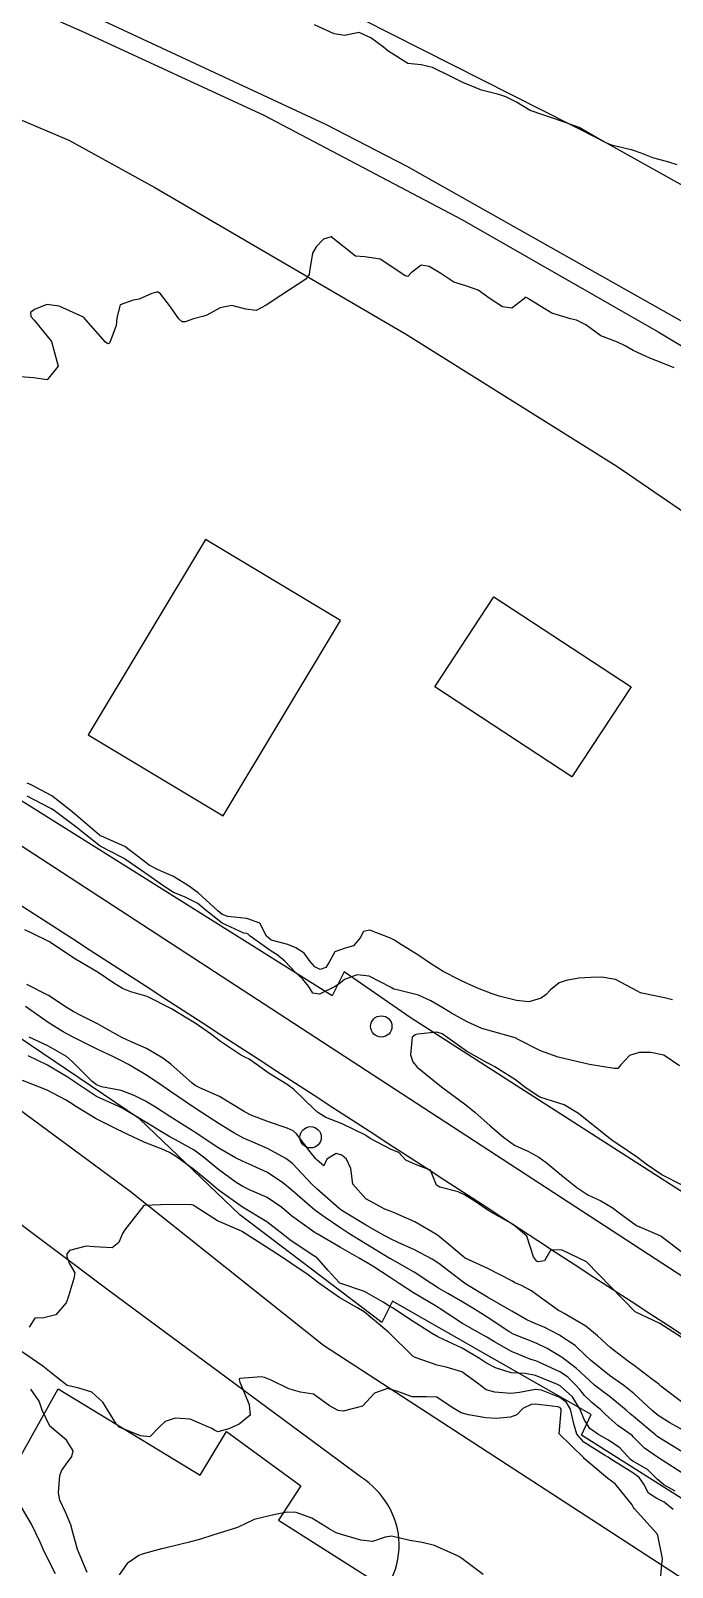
# Model space of a CAD drawing. Header units: metres. Extents: x 286371 to 293043, y 7462578 to 7466404.
# Drawn here: x 286510.7 to 286562.8, y 7466060.6 to 7466185.3 of the extents above; entities that cross this region are included whole.
import ezdxf

# ---------------------------------------------------------------- set-up
doc = ezdxf.new("R2010")
doc.units = ezdxf.units.M
doc.header["$MEASUREMENT"] = 0
for name, color, linetype in [('Curvas de Nivel 1m', 11, 'Continuous'), ('Curvas de Nivel 5m', 15, 'Continuous'), ('Divisas', 45, 'Continuous'), ('Edificações', 30, 'Continuous'), ('Linha Férrea', 20, 'Continuous'), ('Postes', 20, 'Continuous'), ('Vias primárias', 230, 'Continuous')]:
    doc.layers.add(name, color=color, linetype=linetype)

msp = doc.modelspace()

# ---------------------------------------------------------------- linework, layer by layer
at = {"layer": 'Curvas de Nivel 1m', "flags": 128}
for points, elevation in [([(286562.91, 7466157.91), (286561.9, 7466158.31), (286560.92, 7466158.69), (286559.57, 7466159.33), (286558.94, 7466159.69), (286558.31, 7466159.99), (286556.95, 7466160.5), (286555.73, 7466161.39), (286554.97, 7466161.78), (286554.5, 7466161.89), (286552.98, 7466162.35), (286551.15, 7466163.46), (286551, 7466163.57), (286550.82, 7466163.64), (286550.67, 7466163.47), (286549.73, 7466162.74), (286548.98, 7466162.85), (286547.97, 7466163.51), (286547, 7466164.21), (286545.99, 7466164.56), (286545.01, 7466164.85), (286543.97, 7466165.57), (286543.03, 7466166.14), (286542.38, 7466166.24), (286541.55, 7466165.61), (286541.3, 7466165.33), (286541.02, 7466165.4), (286540.71, 7466165.62), (286539.04, 7466166.73), (286537.79, 7466166.92), (286537.04, 7466166.97), (286536.11, 7466167.69), (286535.07, 7466168.53), (286534.44, 7466168.34), (286533.84, 7466167.72), (286533.56, 7466167.22), (286533.31, 7466165.73), (286533.27, 7466165.48), (286533.01, 7466165.1), (286530.99, 7466163.77), (286529.78, 7466162.99), (286528.98, 7466162.55), (286528.14, 7466162.66), (286526.99, 7466162.97), (286526.06, 7466162.77), (286524.97, 7466162.19), (286524.74, 7466162.1), (286523.88, 7466161.88), (286523.21, 7466161.65), (286522.97, 7466161.64), (286522.71, 7466161.9), (286522.03, 7466162.87), (286521.22, 7466163.92), (286521.01, 7466164.06), (286520.88, 7466164.05), (286520.52, 7466163.93), (286519.47, 7466163.48), (286519, 7466163.39), (286517.95, 7466163.01), (286517.67, 7466161.97), (286517.6, 7466161.34), (286517.09, 7466159.98), (286517.03, 7466159.89), (286516.94, 7466159.86), (286516.74, 7466159.99), (286514.97, 7466162.01), (286512.99, 7466162.92), (286511.99, 7466163.06), (286510.98, 7466162.64), (286510.67, 7466162.39), (286510.68, 7466162.08), (286510.97, 7466161.77), (286512.36, 7466160.05), (286512.91, 7466158.04), (286512.01, 7466156.95), (286510.9, 7466157.1), (286509.81, 7466157.18)], 699), ([(286562.78, 7466106.63), (286562.13, 7466106.79), (286560.27, 7466107.18), (286560.13, 7466107.22), (286559.93, 7466107.33), (286558.15, 7466108.27), (286557.04, 7466108.48), (286556.15, 7466108.44), (286555.17, 7466108.38), (286554.15, 7466108.21), (286553.57, 7466108), (286552.87, 7466107.43), (286552.51, 7466107.06), (286552.12, 7466106.76), (286551.11, 7466106.47), (286550.12, 7466106.58), (286548.71, 7466106.92), (286548.14, 7466107.11), (286547.08, 7466107.52), (286546.15, 7466107.94), (286545.42, 7466108.28), (286544.16, 7466108.94), (286543.13, 7466109.58), (286542.18, 7466110.23), (286540.57, 7466111.24), (286540.2, 7466111.46), (286539.89, 7466111.63), (286538.21, 7466112.28), (286537.69, 7466112.18), (286537.43, 7466111.67), (286536.87, 7466111), (286536.19, 7466110.82), (286535.36, 7466110.52), (286534.9, 7466109.7), (286534.62, 7466109.26), (286534.16, 7466109.09), (286533.75, 7466109.3), (286533.37, 7466109.73), (286532.87, 7466110.43), (286532.19, 7466110.86), (286531.55, 7466111.11), (286530.2, 7466111.48), (286529.82, 7466111.79), (286529.27, 7466112.85), (286528.23, 7466113.24), (286526.68, 7466113.38), (286526.23, 7466113.56), (286525.87, 7466113.85), (286524.26, 7466115.3), (286523.48, 7466115.89), (286522.28, 7466116.64), (286521.03, 7466117.18), (286520.29, 7466117.57), (286519.8, 7466117.94), (286518.31, 7466119.07), (286516.41, 7466119.9), (286516.32, 7466119.94), (286516.26, 7466120), (286514.36, 7466121.61), (286513.87, 7466122.03), (286512.38, 7466123.18), (286510.7, 7466124.08), (286510.4, 7466124.21)], 698), ([(286563.34, 7466101.28), (286562.06, 7466102.13), (286561.01, 7466102.36), (286560.06, 7466102.35), (286559.28, 7466102.11), (286558.58, 7466101.35), (286558.32, 7466101.07), (286558.04, 7466101.05), (286556.04, 7466101.38), (286554.05, 7466101.85), (286553.49, 7466101.99), (286552.06, 7466102.48), (286550.13, 7466103.47), (286550.07, 7466103.51), (286550.01, 7466103.54), (286548.08, 7466104.08), (286547.3, 7466104.31), (286546.1, 7466104.85), (286544.84, 7466105.55), (286544.12, 7466105.98), (286543.16, 7466106.55), (286542.14, 7466107.02), (286540.3, 7466107.47), (286540.14, 7466107.5), (286539.93, 7466107.63), (286538.16, 7466108.54), (286537.17, 7466108.66), (286536.15, 7466108.28), (286535.82, 7466108.01), (286535.4, 7466107.7), (286534.13, 7466107.1), (286533.58, 7466107.17), (286533.23, 7466107.73), (286532.75, 7466108.34), (286532.16, 7466108.86), (286531.3, 7466109.77), (286530.69, 7466110.29), (286530.19, 7466110.58), (286528.49, 7466111.81), (286528.34, 7466111.95), (286528.21, 7466112), (286527.98, 7466112.04), (286526.22, 7466112.85), (286524.94, 7466113.86), (286524.24, 7466114.44), (286523.15, 7466114.99), (286522.26, 7466115.35), (286521.39, 7466115.92), (286520.28, 7466116.69), (286518.46, 7466117.96), (286518.3, 7466118.07), (286518.09, 7466118.18), (286516.31, 7466119.1), (286515.14, 7466120.01), (286514.34, 7466120.68), (286512.49, 7466122.05), (286512.37, 7466122.14), (286512.21, 7466122.21), (286510.38, 7466123.15)], 697), ([(286563.47, 7466079.27), (286561.73, 7466080.38), (286559.74, 7466081.32), (286557.77, 7466083.35), (286555.8, 7466085.38), (286553.82, 7466086.31), (286552.9, 7466086.34), (286552.37, 7466085.44), (286551.88, 7466085.37), (286551.8, 7466085.4), (286551.77, 7466085.41), (286551.73, 7466085.45), (286551.48, 7466085.78), (286550.94, 7466087.46), (286549.85, 7466088.39), (286547.86, 7466089.5), (286546.68, 7466090.33), (286545.88, 7466090.8), (286545.38, 7466091.04), (286543.89, 7466091.42), (286543.61, 7466091.58), (286543.13, 7466092.8), (286541.92, 7466093.28), (286541.12, 7466093.62), (286540.55, 7466094.23), (286539.94, 7466094.49), (286538.23, 7466095.38), (286537.95, 7466095.56), (286537.8, 7466095.67), (286535.97, 7466096.56), (286534.62, 7466097.08), (286533.99, 7466097.48), (286533.71, 7466097.73), (286532.02, 7466099.37), (286531.5, 7466099.76), (286530.04, 7466100.64), (286528.4, 7466101.81), (286528.06, 7466101.99), (286527.7, 7466102.18), (286526.08, 7466103.25), (286525.27, 7466103.86), (286524.1, 7466104.69), (286522.11, 7466105.9), (286520.13, 7466106.9), (286518.8, 7466107.29), (286518.14, 7466107.55), (286517.42, 7466107.98), (286516.16, 7466108.86), (286514.17, 7466110.02), (286512.19, 7466111.35), (286510.72, 7466112.08), (286510.21, 7466112.3)], 696), ([(286563.59, 7466071.75), (286562.56, 7466072.32), (286561.61, 7466072.9), (286561.11, 7466073.3), (286559.63, 7466074.69), (286558.81, 7466075.34), (286557.66, 7466076.15), (286556.11, 7466077.38), (286555.69, 7466077.8), (286554.88, 7466078.58), (286553.71, 7466079.35), (286553.67, 7466079.37), (286553.59, 7466079.42), (286552.35, 7466080.07), (286551.73, 7466080.32), (286550.94, 7466080.67), (286549.74, 7466081.36), (286549.53, 7466081.49), (286547.76, 7466082.5), (286546.04, 7466083.54), (286545.78, 7466083.73), (286545.07, 7466084.27), (286543.8, 7466085.23), (286543.25, 7466085.58), (286541.82, 7466086.34), (286540.5, 7466086.95), (286539.83, 7466087.27), (286539.13, 7466087.65), (286537.84, 7466088.37), (286536.14, 7466089.41), (286535.86, 7466089.59), (286535.72, 7466089.7), (286533.89, 7466091.29), (286533.43, 7466091.73), (286531.92, 7466093.34), (286531.39, 7466093.76), (286529.94, 7466094.55), (286528.64, 7466095.12), (286527.96, 7466095.4), (286527.16, 7466095.83), (286525.98, 7466096.58), (286524.05, 7466097.82), (286523.99, 7466097.86), (286523.96, 7466097.87), (286522.01, 7466099.19), (286520.96, 7466099.92), (286520.03, 7466100.54), (286518.62, 7466101.38), (286518.05, 7466101.69), (286517.46, 7466101.97), (286516.06, 7466102.62), (286514.87, 7466103.21), (286514.08, 7466103.62), (286513.32, 7466104.04), (286512.1, 7466104.79), (286510.26, 7466106.08)], 694), ([(286563.6, 7466091.57), (286561.91, 7466092.42), (286560.62, 7466093.31), (286559.93, 7466093.85), (286558.42, 7466094.87), (286557.95, 7466095.17), (286557.7, 7466095.36), (286555.97, 7466096.74), (286555.13, 7466097.4), (286553.99, 7466098.1), (286553.02, 7466098.41), (286552, 7466098.72), (286550.88, 7466099.46), (286550.02, 7466100.14), (286548.34, 7466101.2), (286548.04, 7466101.35), (286547.72, 7466101.51), (286546.06, 7466102.47), (286544.54, 7466103.56), (286544.08, 7466103.86), (286543.64, 7466104.01), (286542.09, 7466103.85), (286541.89, 7466103.79), (286541.65, 7466103.6), (286541.5, 7466102.16), (286541.69, 7466101.6), (286542.04, 7466101.18), (286544.01, 7466099.56), (286545.99, 7466098.11), (286546.72, 7466097.52), (286547.97, 7466096.42), (286549.05, 7466095.49), (286549.94, 7466094.85), (286551.04, 7466094.35), (286551.93, 7466093.87), (286552.51, 7466093.44), (286553.91, 7466092.28), (286555.01, 7466091.4), (286555.89, 7466090.81), (286556.94, 7466090.31), (286557.87, 7466089.78), (286558.44, 7466089.35), (286559.85, 7466088.33), (286561.54, 7466087.6), (286561.84, 7466087.46), (286562.07, 7466087.29), (286563.81, 7466085.96)], 696), ([(286563.56, 7466069.96), (286561.88, 7466070.98), (286561.58, 7466071.16), (286561.5, 7466071.22), (286561.41, 7466071.3), (286559.61, 7466072.82), (286559.33, 7466073.05), (286559, 7466073.33), (286557.63, 7466074.46), (286557.12, 7466074.85), (286556.45, 7466075.37), (286555.66, 7466076.09), (286554.99, 7466076.71), (286554.05, 7466077.42), (286553.84, 7466077.57), (286553.69, 7466077.68), (286552.59, 7466078.33), (286551.7, 7466078.76), (286549.92, 7466079.48), (286549.77, 7466079.54), (286549.72, 7466079.58), (286549.49, 7466079.72), (286547.73, 7466080.87), (286546.69, 7466081.53), (286545.75, 7466082.1), (286544.53, 7466082.8), (286543.77, 7466083.24), (286543.23, 7466083.58), (286541.79, 7466084.53), (286539.84, 7466085.63), (286539.8, 7466085.65), (286539.76, 7466085.68), (286537.82, 7466086.87), (286536.49, 7466087.68), (286535.84, 7466088.1), (286534.59, 7466088.98), (286533.86, 7466089.49), (286533.55, 7466089.73), (286531.89, 7466091.16), (286531.15, 7466091.77), (286529.91, 7466092.62), (286528.42, 7466093.31), (286527.93, 7466093.51), (286527.3, 7466093.82), (286525.95, 7466094.6), (286524.02, 7466095.87), (286523.96, 7466095.91), (286523.87, 7466095.97), (286521.98, 7466097.16), (286520.81, 7466097.92), (286520, 7466098.41), (286519.07, 7466098.88), (286518.01, 7466099.27), (286516.42, 7466099.58), (286516.02, 7466099.73), (286515.66, 7466100), (286514.05, 7466101.63), (286513.57, 7466102.03), (286512.07, 7466102.91), (286510.56, 7466103.59)], 693), ([(286563.54, 7466068.24), (286561.92, 7466069.29), (286561.56, 7466069.52), (286560.51, 7466070.26), (286559.58, 7466071.18), (286559.51, 7466071.25), (286559.41, 7466071.33), (286558.34, 7466072.1), (286557.6, 7466072.74), (286557.29, 7466073.04), (286556.94, 7466073.37), (286556.21, 7466073.97), (286555.63, 7466074.53), (286555.25, 7466075), (286554.9, 7466075.4), (286554.27, 7466076.02), (286553.67, 7466076.42), (286551.88, 7466077.26), (286551.68, 7466077.33), (286551.26, 7466077.46), (286549.69, 7466078.1), (286548.32, 7466078.89), (286547.71, 7466079.26), (286547.21, 7466079.52), (286545.73, 7466080.36), (286543.9, 7466081.57), (286543.75, 7466081.67), (286543.52, 7466081.8), (286541.76, 7466082.85), (286540.58, 7466083.62), (286539.78, 7466084.15), (286538.44, 7466085.01), (286537.8, 7466085.41), (286537.34, 7466085.67), (286535.82, 7466086.53), (286533.92, 7466087.64), (286533.83, 7466087.69), (286533.77, 7466087.73), (286531.85, 7466089.11), (286531.06, 7466089.77), (286529.88, 7466090.58), (286528.49, 7466091.2), (286527.89, 7466091.48), (286527.34, 7466091.82), (286525.92, 7466092.86), (286524.7, 7466093.86), (286523.94, 7466094.42), (286522.74, 7466095.11), (286521.96, 7466095.52), (286521.28, 7466095.91), (286519.98, 7466096.72), (286518.15, 7466097.8), (286517.99, 7466097.89), (286517.82, 7466097.97), (286516.01, 7466098.8), (286514.15, 7466100.02), (286514.03, 7466100.12), (286513.72, 7466100.34), (286512.04, 7466101.34), (286510.46, 7466102.08)], 692), ([(286563, 7466066.76), (286562.07, 7466067.29), (286561.53, 7466067.75), (286560.75, 7466068.52), (286559.55, 7466069.2), (286559.35, 7466069.34), (286558.49, 7466070.27), (286557.58, 7466070.91), (286556.72, 7466071.38), (286556.06, 7466071.86), (286555.6, 7466072.58), (286555.27, 7466073.4), (286554.65, 7466074.43), (286553.65, 7466075.31), (286553.44, 7466075.43), (286551.66, 7466076.15), (286550.82, 7466076.32), (286549.67, 7466076.37), (286548.41, 7466076.77), (286547.68, 7466077.16), (286547.1, 7466077.52), (286545.7, 7466078.36), (286544.19, 7466079.08), (286543.71, 7466079.29), (286543.21, 7466079.58), (286541.73, 7466080.54), (286540.03, 7466081.63), (286539.75, 7466081.81), (286539.28, 7466082.11), (286537.76, 7466082.96), (286535.85, 7466083.62), (286535.77, 7466083.65), (286535.71, 7466083.7), (286534.83, 7466084.67), (286533.89, 7466085.72), (286533.8, 7466085.78), (286533.67, 7466085.86), (286531.82, 7466087.07), (286530.93, 7466087.77), (286529.85, 7466088.62), (286527.86, 7466089.81), (286525.89, 7466091.22), (286525.13, 7466091.86), (286523.92, 7466092.87), (286522.51, 7466093.9), (286521.94, 7466094.24), (286521.35, 7466094.51), (286519.95, 7466095.05), (286518.04, 7466095.96), (286517.96, 7466096), (286517.89, 7466096.04), (286515.98, 7466096.97), (286514.27, 7466098.02), (286514, 7466098.21), (286513.5, 7466098.53), (286512.01, 7466099.29), (286510.02, 7466100.08)], 691), ([(286561.78, 7466059.3), (286561.91, 7466060.81), (286561.97, 7466061.3), (286561.59, 7466063.17), (286561.52, 7466063.3), (286561.49, 7466063.33), (286561.46, 7466063.36), (286559.68, 7466065.33), (286559.61, 7466065.45), (286559.5, 7466065.65), (286558.11, 7466067.36), (286557.53, 7466067.8), (286555.64, 7466069.39), (286555.56, 7466069.48), (286553.58, 7466071.42), (286553.74, 7466073.29), (286553.72, 7466073.42), (286553.68, 7466073.49), (286553.62, 7466073.54), (286553.45, 7466073.6), (286551.63, 7466073.82), (286551.3, 7466073.79), (286550.63, 7466073.47), (286550.13, 7466072.96), (286549.61, 7466072.76), (286548.45, 7466072.66), (286547.61, 7466072.71), (286546.2, 7466072.95), (286545.62, 7466073.11), (286544.89, 7466073.56), (286543.64, 7466074.39), (286542.8, 7466074.43), (286541.64, 7466074.43), (286540.39, 7466074.87), (286539.65, 7466075.1), (286538.57, 7466074.72), (286537.62, 7466073.66), (286536.04, 7466073.26), (286535.62, 7466073.31), (286534.92, 7466073.7), (286533.64, 7466074.63), (286532.57, 7466074.81), (286531.64, 7466075.07), (286530.19, 7466075.78), (286529.66, 7466076), (286529.42, 7466076.03), (286527.66, 7466075.9), (286527.6, 7466075.88), (286527.59, 7466075.82), (286527.65, 7466075.6), (286528.41, 7466073.8), (286528.48, 7466072.93), (286527.6, 7466072.2), (286527.34, 7466072.08), (286526.77, 7466071.83), (286525.86, 7466071.57), (286525.59, 7466071.71), (286525.37, 7466071.85), (286523.61, 7466072.61), (286522.4, 7466072.7), (286521.6, 7466072.42), (286521.08, 7466071.92), (286520.35, 7466071.16), (286519.58, 7466071.26), (286517.85, 7466071.97), (286517.6, 7466072.22), (286516.52, 7466073.99), (286515.64, 7466074.81), (286514.51, 7466075.16), (286513.64, 7466075.35), (286512.75, 7466076.05), (286511.67, 7466076.91), (286509.93, 7466078.09)], 689), ([(286515.25, 7466060.17), (286514.48, 7466062.02), (286514.09, 7466063.4), (286513.92, 7466064.03), (286513.49, 7466065.06), (286513.05, 7466066.04), (286512.92, 7466066.64), (286513.04, 7466068.04), (286513.17, 7466068.41), (286513.55, 7466068.95), (286514.02, 7466069.57), (286514.13, 7466070.03), (286513.58, 7466070.91), (286512.23, 7466072.05), (286511.61, 7466073.33), (286511.35, 7466074.07), (286510.68, 7466075.04)], 688), ([(286512.7, 7466060.05), (286511.94, 7466061.55), (286511.7, 7466062.06), (286511.45, 7466062.63), (286510.74, 7466064.08), (286509.67, 7466065.92)], 687), ([(286547.41, 7466059.99), (286545.68, 7466061.29), (286545.43, 7466061.45), (286545.26, 7466061.55), (286543.45, 7466062.36), (286542.44, 7466062.6), (286541.45, 7466062.77), (286539.96, 7466063.12), (286539.46, 7466063.04), (286538.42, 7466062.68), (286537.46, 7466062.79), (286535.91, 7466063.25), (286535.47, 7466063.39), (286534.9, 7466063.7), (286533.49, 7466064.58), (286532.21, 7466065.03), (286531.49, 7466065.05), (286530.41, 7466064.85), (286529.49, 7466064.64), (286528.82, 7466064.46), (286527.47, 7466063.81), (286525.46, 7466063.19), (286524.45, 7466062.88), (286523.45, 7466062.61), (286522.88, 7466062.46), (286521.45, 7466062.12), (286521.28, 7466062.08), (286520.7, 7466061.93), (286519.73, 7466061.65), (286519.44, 7466061.54), (286518.5, 7466060.89), (286517.86, 7466059.97)], 688)]:
    msp.add_lwpolyline(points, dxfattribs=dict(at, elevation=elevation))
at = {"layer": 'Curvas de Nivel 5m', "flags": 128}
for points, elevation in [([(286563.16, 7466174.37), (286562.48, 7466174.6), (286561.17, 7466174.96), (286560.91, 7466175.05), (286560.23, 7466175.32), (286559.43, 7466175.59), (286559.18, 7466175.66), (286557.81, 7466175.99), (286557.19, 7466176.25), (286555.2, 7466177.4), (286553.21, 7466178.12), (286552.24, 7466178.43), (286551.22, 7466178.8), (286550.1, 7466179.48), (286549.25, 7466179.91), (286548.68, 7466180.08), (286547.26, 7466180.43), (286545.76, 7466181.05), (286545.27, 7466181.31), (286544.78, 7466181.56), (286543.28, 7466182.27), (286542.38, 7466182.51), (286541.29, 7466182.6), (286539.67, 7466183.64), (286539.31, 7466183.92), (286538.29, 7466184.69), (286537.33, 7466185.11), (286536.14, 7466184.88), (286535.32, 7466185.01), (286533.72, 7466185.73)], 700), ([(286563.62, 7466073.94), (286561.83, 7466075.29), (286561.65, 7466075.44), (286561.06, 7466075.89), (286559.67, 7466076.96), (286559.12, 7466077.33), (286557.7, 7466078.41), (286556.69, 7466079.37), (286555.73, 7466080.16), (286553.97, 7466081.18), (286553.74, 7466081.32), (286553.67, 7466081.35), (286553.51, 7466081.42), (286551.76, 7466082.7), (286551.33, 7466083.02), (286550.45, 7466083.47), (286549.98, 7466083.68), (286549.78, 7466083.79), (286548.67, 7466084.38), (286547.79, 7466084.82), (286546.24, 7466085.54), (286545.95, 7466085.68), (286545.81, 7466085.78), (286544.62, 7466086.77), (286543.83, 7466087.42), (286543.62, 7466087.58), (286541.85, 7466088.62), (286540.08, 7466089.41), (286539.86, 7466089.49), (286539.41, 7466089.64), (286537.88, 7466090.48), (286536.82, 7466091.68), (286536.66, 7466092.94), (286536.31, 7466093.69), (286535.93, 7466094.02), (286535.46, 7466094.17), (286534.72, 7466093.71), (286534.46, 7466093.17), (286533.92, 7466093.61), (286533.82, 7466093.73), (286533.37, 7466094.3), (286532.26, 7466095.75), (286531.97, 7466095.99), (286531.5, 7466096.23), (286529.98, 7466096.73), (286528.5, 7466097.29), (286527.99, 7466097.57), (286527.6, 7466097.82), (286526.01, 7466098.79), (286524.4, 7466099.49), (286524.02, 7466099.68), (286523.77, 7466099.88), (286522.05, 7466101.41), (286521.39, 7466101.91), (286520.07, 7466102.69), (286518.77, 7466103.26), (286518.08, 7466103.57), (286517.35, 7466103.98), (286516.09, 7466104.69), (286514.8, 7466105.32), (286514.11, 7466105.68), (286513.56, 7466106.03), (286512.13, 7466106.98), (286510.36, 7466107.87)], 695), ([(286562.82, 7466065.28), (286562.09, 7466065.88), (286561.51, 7466066.16), (286560.81, 7466066.61), (286560.44, 7466067.32), (286560.07, 7466067.87), (286559.54, 7466068.24), (286557.77, 7466069.36), (286557.65, 7466069.45), (286557.56, 7466069.52), (286557.25, 7466069.68), (286555.57, 7466070.74), (286555, 7466071.4), (286554.77, 7466072.23), (286554.48, 7466073.41), (286554.17, 7466073.96), (286553.63, 7466074.37), (286552.15, 7466074.95), (286551.65, 7466075), (286550.34, 7466074.78), (286549.64, 7466074.7), (286548.36, 7466074.79), (286547.65, 7466074.99), (286546.93, 7466075.53), (286545.67, 7466076.45), (286544.4, 7466076.83), (286543.68, 7466076.98), (286541.87, 7466077.6), (286541.69, 7466077.71), (286539.74, 7466079.63), (286539.71, 7466079.66), (286539.59, 7466079.76), (286537.74, 7466081.31), (286537.16, 7466081.67), (286535.76, 7466082.45), (286533.96, 7466083.72), (286533.78, 7466083.87), (286533.21, 7466084.31), (286531.8, 7466085.26), (286531.03, 7466085.77), (286529.82, 7466086.55), (286527.87, 7466087.81), (286527.83, 7466087.84), (286527.78, 7466087.87), (286525.85, 7466088.71), (286524.02, 7466089.87), (286523.87, 7466089.97), (286523.73, 7466090.01), (286521.88, 7466090.03), (286519.87, 7466089.93), (286518.31, 7466087.96), (286518.14, 7466087.66), (286517.83, 7466086.93), (286517.3, 7466086.5), (286515.82, 7466086.58), (286515.19, 7466086.64), (286513.82, 7466086.3), (286513.62, 7466086.03), (286513.6, 7466085.81), (286513.8, 7466085.27), (286514.25, 7466084.48), (286514.17, 7466084.03), (286513.76, 7466082.68), (286513.61, 7466082.18), (286513.55, 7466082.04), (286512.72, 7466081.06), (286511.73, 7466080.83), (286511.02, 7466080.79), (286510.55, 7466080.08)], 690)]:
    msp.add_lwpolyline(points, dxfattribs=dict(at, elevation=elevation))
at = {"layer": 'Divisas'}
for points in [[(286689.3, 7466009.74), (286677.52, 7466017.39), (286662.56, 7466026.63), (286648.05, 7466035.76), (286633.27, 7466045.7), (286619.45, 7466054.69), (286593.93, 7466070.97), (286569.47, 7466087.24), (286541.47, 7466105.2), (286536.11, 7466108.89), (286535.15, 7466106.96), (286508.92, 7466123.39), (286484.92, 7466139.67), (286485.54, 7466140.91), (286461.33, 7466156.54), (286437.16, 7466169.78), (286405.27, 7466186.57), (286399.12, 7466189.44), (286382.44, 7466198.04), (286381.9, 7466198.3)], [(286685.16, 7465992.21), (286659.38, 7466007.13), (286629.37, 7466024.28), (286592.03, 7466048.15), (286555.38, 7466071.32), (286556.16, 7466072.98), (286540.05, 7466082.19), (286539.18, 7466080.45), (286527.64, 7466089.18), (286519.5, 7466096.98), (286507.7, 7466104.93)]]:
    msp.add_lwpolyline(points, dxfattribs=at)
at = {"layer": 'Edificações'}
for points in [[(286524.87, 7466143.99), (286515.35, 7466128.14), (286526.29, 7466121.56), (286535.81, 7466137.42)], [(286543.48, 7466132.03), (286548.28, 7466139.34), (286559.41, 7466132.03), (286554.6, 7466124.72)]]:
    msp.add_lwpolyline(points, close=True, dxfattribs=at)
msp.add_lwpolyline([(286507.02, 7466064.55), (286512.91, 7466075.07), (286524.43, 7466068.06), (286526.57, 7466071.61), (286532.59, 7466067.21), (286530.79, 7466064.41), (286538.71, 7466059.38), (286537.48, 7466057.06), (286535.86, 7466058.2), (286529.89, 7466047.82), (286526.25, 7466050.08)], dxfattribs=at)
at = {"layer": 'Linha Férrea'}
for points in [[(286381.9, 7466191.54, -0.034817), (286483.63, 7466136.23), (286637.59, 7466036.03), (286881.46, 7465875.71), (287117.31, 7465719.49, 0.005418), (287238.16, 7465637.94, 0.010292), (287320.61, 7465583.02, 0.018788), (287399.32, 7465533.46, 0.057979), (287521.87, 7465481.39), (287711.72, 7465426.48, -0.002898), (287879.49, 7465377.76), (287927.28, 7465363.25), (287977.96, 7465347.67), (288011.31, 7465337.66), (288037.94, 7465330.83), (288090.19, 7465315.26), (288107.16, 7465310.12)], [(287835.18, 7465381.47, 0.010304), (287693.16, 7465427.51), (287537.99, 7465472.45, -0.040382), (287441.99, 7465506.86, -0.042368), (287320.57, 7465578.57, -0.008489), (287246.96, 7465627.06, -0.004773), (287110.87, 7465718.76), (286883.88, 7465869.13), (286836.14, 7465900.58), (286681.72, 7466001.99, 0.002623), (286488.21, 7466128.28, 0.036116), (286381.9, 7466186.94, 0.036116)]]:
    msp.add_lwpolyline(points, format="xyb", dxfattribs=at)
at = {"layer": 'Postes'}
for centre in [(286539.13, 7466104.47), (286533.4, 7466095.48)]:
    msp.add_circle(centre, 0.866, dxfattribs=at)
at = {"layer": 'Vias primárias'}
for points in [[(286497.89, 7466192.69), (286515.06, 7466185.12), (286529.6, 7466178.42), (286545.67, 7466169.96), (286561.62, 7466160.83), (286571.41, 7466154.96), (286584.93, 7466146.83), (286600.49, 7466137.58), (286618.22, 7466126.9), (286631.74, 7466118.78), (286643.56, 7466112.13), (286656.05, 7466105.76), (286671.62, 7466097.65), (286691.22, 7466087.76), (286699.29, 7466083.43), (286729.63, 7466065.52), (286739.18, 7466059.43), (286753.36, 7466050.73), (286758.45, 7466047.58), (286798.64, 7466023.32), (286813.33, 7466014.7)], [(286478.16, 7466191.51), (286513.77, 7466176.38), (286520.76, 7466172.54), (286541.1, 7466160.68), (286558.25, 7466149.93), (286582.1, 7466133.62), (286597.38, 7466121.59), (286613.14, 7466108.41), (286624.71, 7466098.6), (286639.12, 7466086.57), (286654.04, 7466074.07), (286668.35, 7466062.15)], [(286822.4, 7466017.09), (286798.9, 7466031.23), (286756.55, 7466056.44), (286750.57, 7466059.68), (286744.94, 7466062.47), (286735.4, 7466066.9), (286725.13, 7466071.82), (286690.45, 7466089.76), (286664.5, 7466103.18), (286641.69, 7466115), (286627.75, 7466123.06), (286608.76, 7466134.46), (286587.8, 7466146.95), (286563.5, 7466161.71), (286541.24, 7466174.24), (286534.63, 7466177.66), (286513.07, 7466187.69)], [(286656.7, 7466001.32), (286641.76, 7466010.76), (286614.01, 7466028.14), (286582.86, 7466047.13), (286534.43, 7466078.59), (286518.74, 7466091.08), (286469.55, 7466127.35), (286439.38, 7466144.59), (286419.58, 7466154.66), (286405.85, 7466161.19), (286381.9, 7466172.66)]]:
    msp.add_lwpolyline(points, dxfattribs=at)
for points in [[(286532.65, 7466188.72), (286557.05, 7466176.36), (286566.61, 7466171.03), (286575.88, 7466165.56), (286585.49, 7466159.8), (286598.38, 7466152.05), (286612.6, 7466143.45), (286621.02, 7466138.46), (286633.67, 7466130.75), (286642.08, 7466125.76, 0.029539), (286649.64, 7466121.86, -0.013587), (286656.35, 7466118.67, 0.027764)], [(286506.36, 7466005.89, 0.201658), (286511.11, 7466009.42), (286517.58, 7466020.84), (286528.86, 7466039.45), (286535.26, 7466051.41), (286539.76, 7466059.27, 0.274175), (286539.66, 7466065.65, 0.106302), (286537.54, 7466067.88), (286517.06, 7466082.98), (286493.75, 7466100.48)]]:
    msp.add_lwpolyline(points, format="xyb", dxfattribs=at)

doc.saveas('drawing.dxf')
